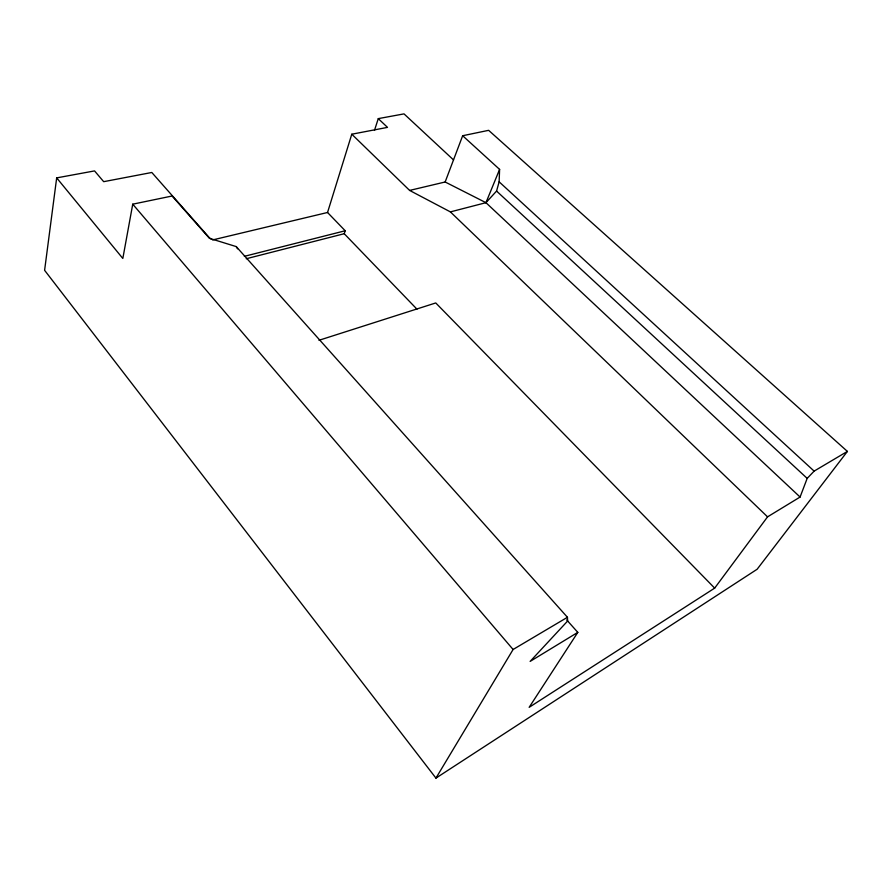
<?xml version="1.0" encoding="UTF-8"?>
<svg xmlns="http://www.w3.org/2000/svg" width="892" height="892" viewBox="0 0 892 892"><rect width="100%" height="100%" fill="white"/><g stroke="black" fill="none" stroke-linecap="round" stroke-linejoin="round"><path stroke-width="1.34" d="M409.618 190.42L450.393 211.895L485.95 202.685L496.565 191.066L499.13 181.812L499.598 169.391L462.658 135.729L445.153 181.99L409.618 190.42L351.782 134.213L327.542 212.486L212.541 239.959M211.794 239.39L209.52 237.896L151.807 172.479L103.684 181.678L94.552 170.907L56.675 177.887L44.6 270.309L435.943 778.114L757.13 569.252L847.4 451.408L488.638 130.332L462.658 135.729M566.699 619.929L577.804 632.372L530.127 661.407L567.635 621.01L567.446 617.286L236.224 246.593L209.408 238.298L172.1 196.006L132.741 204.179L122.828 258.457L56.675 177.887M374.473 130.399L378.275 118.625L404.02 113.886L453.537 159.936M246.237 258.747L344.223 233.715L345.193 230.76L327.542 212.486M577.804 632.372L529.157 707.334L714.67 588.129L767.555 516.847L800.079 497.045L807.182 478.38L814.128 471.121L847.4 451.408M800.079 497.045L485.95 202.685L499.598 169.391M435.943 778.114L513.101 649.487L567.446 617.286M318.957 340.298L435.753 302.945L714.67 588.129M244.352 256.339L345.193 230.76M351.782 134.213L387.507 127.378L378.275 118.625M445.153 181.99L485.95 202.685M499.13 181.812L814.128 471.121M496.565 191.066L807.182 478.38M450.393 211.895L767.555 516.847M344.223 233.715L416.954 309.167M132.741 204.179L513.101 649.487M236.224 246.593L237.573 248.812"/></g></svg>
